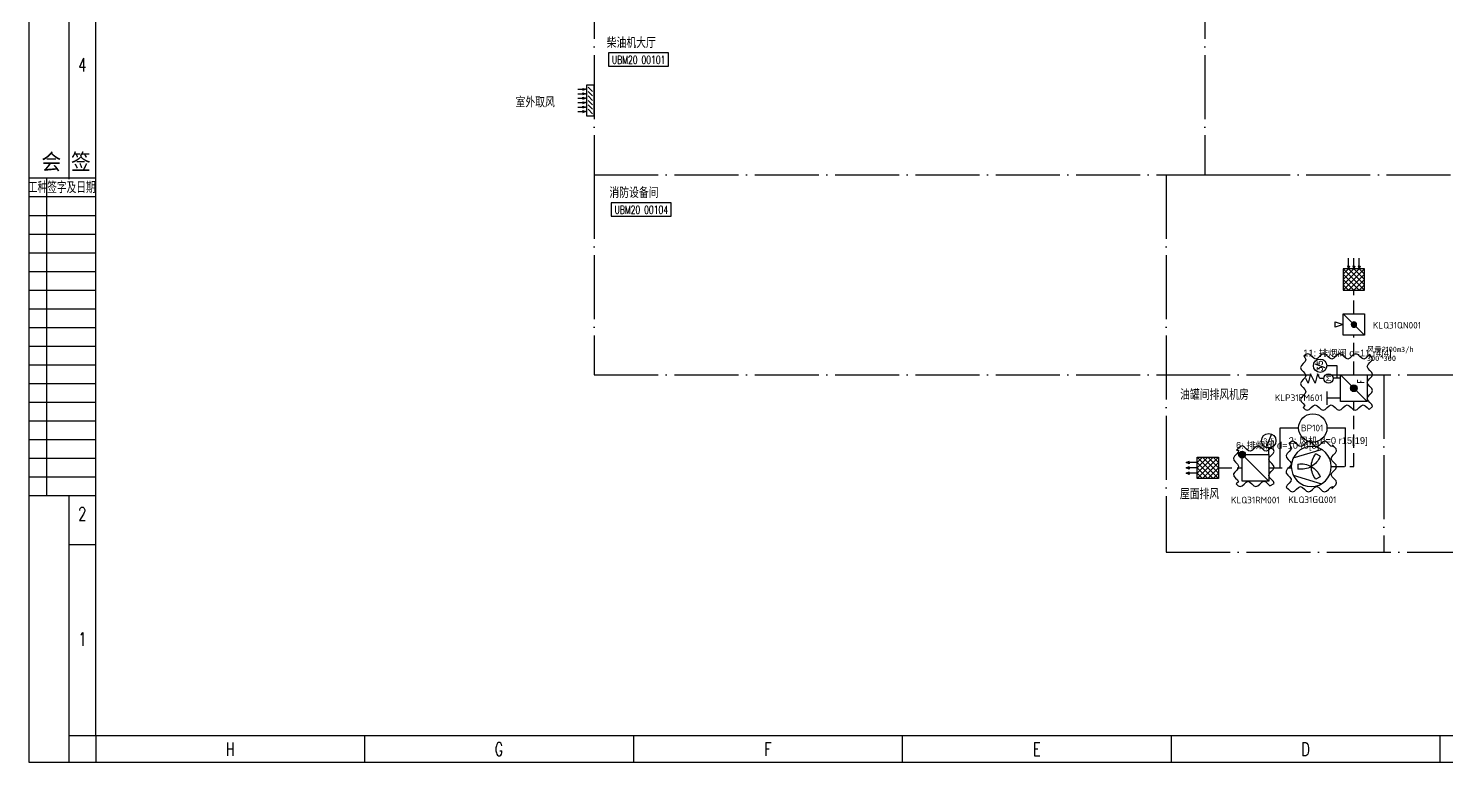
# Model space of a CAD drawing. Header units: inches. Extents: x 15 to 856, y 8 to 602.
# Drawn here: x 15 to 546, y 8 to 283 of the extents above; entities that cross this region are included whole.
import ezdxf
from ezdxf.enums import TextEntityAlignment as Align

# ---------------------------------------------------------------- set-up
doc = ezdxf.new("R2010")
doc.units = ezdxf.units.IN
doc.linetypes.add('ACAD_ISO04W100', pattern=[30, 24, -3, 0, -3])
doc.linetypes.add('DASHEDX3', pattern=[7, 5, -2])
for name, color, linetype in [('05Basic', 3, 'Continuous'), ('DUCT', 1, 'Continuous'), ('LEGEND_MATCH', 4, 'Continuous'), ('TBasic', 2, 'Continuous'), ('V-10_fire damper', 3, 'Continuous'), ('图框', 4, 'Continuous'), ('土建', 4, 'Continuous'), ('通风设备', 3, 'Continuous')]:
    doc.layers.add(name, color=color, linetype=linetype)
doc.styles.add('HW', font='wromans.shx', dxfattribs={"bigfont": 'hztxtc.shx'})
doc.styles.add('HZ', font='txt_____.ttf', dxfattribs={"width": 0.7, "bigfont": 'HZTXT'})
doc.styles.add('ISOCP', font='isocpeur.ttf')
doc.styles.add('ISOCPEUR', font='isocpeur.ttf')
doc.styles.add('ROMAND', font='romand__.ttf', dxfattribs={"width": 0.7, "bigfont": 'OCHINESE.shx'})
doc.styles.add('SIMPLEX', font='SIMPLEX', dxfattribs={"width": 0.6})
doc.styles.get("Standard").update_dxf_attribs({"font": 'arial.ttf'})

# ---------------------------------------------------------------- blocks, each defined once
blk = doc.blocks.new('会签')
at = {"color": 0, "transparency": 33554687}
for p, q in [((3629.69, -1305.73), (3604.69, -1305.73)), ((3611.37, -1424.73), (3611.37, -1305.73)), ((3629.69, -1312.73), (3604.69, -1312.73)), ((3629.69, -1319.73), (3604.69, -1319.73)), ((3629.69, -1326.73), (3604.69, -1326.73)), ((3629.69, -1333.73), (3604.69, -1333.73)), ((3629.69, -1340.73), (3604.69, -1340.73)), ((3629.69, -1347.73), (3604.69, -1347.73)), ((3629.69, -1354.73), (3604.69, -1354.73)), ((3629.69, -1361.73), (3604.69, -1361.73)), ((3629.69, -1368.73), (3604.69, -1368.73)), ((3629.69, -1375.73), (3604.69, -1375.73)), ((3629.69, -1382.73), (3604.69, -1382.73)), ((3629.69, -1389.73), (3604.69, -1389.73)), ((3629.69, -1396.73), (3604.69, -1396.73)), ((3629.69, -1403.73), (3604.69, -1403.73)), ((3629.69, -1410.73), (3604.69, -1410.73)), ((3629.69, -1417.73), (3604.69, -1417.73)), ((3629.69, -1424.73), (3604.69, -1424.73))]:
    blk.add_line(p, q, dxfattribs=at)
for s, height, style, width, p in [('会 签  ', 6, 'HZ', 0.9, (3622.23, -1302.52)), ('工种签字及日期', 3.8, 'ROMAND', 0.7, (3616.9, -1310.89))]:
    blk.add_text(s, height=height, dxfattribs=dict(at, style=style, width=width)).set_placement(p, align=Align.CENTER)
blk = doc.blocks.new('tk1')
at = {"layer": '图框'}
for p, q in [((-831, -10), (-831, 584)), ((-816, 208.63), (-816, 584)), ((-816, -10), (-816, 89.94)), ((-816, 71.75), (-806, 71.75)), ((-806, 0), (-816, 0)), ((-806, 0), (-806, -10)), ((-705.25, 0), (-705.25, -10)), ((-604.5, 0), (-604.5, -10)), ((-503.75, 0), (-503.75, -10)), ((-403, 0), (-403, -10)), ((-302.25, 0), (-302.25, -10)), ((10, -10), (-831, -10))]:
    blk.add_line(p, q, dxfattribs=at)
at = {"layer": '图框', "color": 1}
for p, q in [((-806, 0), (-806, 574)), ((0, 0), (-806, 0))]:
    blk.add_line(p, q, dxfattribs=at)
at = {"color": 0, "transparency": 33554687}
blk.add_blockref('会签', (-4435.65, 1514.73), dxfattribs=at)
at = {"layer": '图框', "style": 'HZ', "width": 0.7}
for s, p in [('4', (-811.04, 249.01)), ('2', (-811.04, 80.69)), ('1', (-811.04, 33.76)), ('H', (-755.63, -7.5)), ('G', (-654.88, -7.5)), ('F', (-554.13, -7.5)), ('E', (-453.38, -7.5)), ('D', (-352.63, -7.5))]:
    blk.add_text(s, height=5, dxfattribs=at).set_placement(p, align=Align.CENTER)
blk = doc.blocks.new('ms0405')
at = {"color": 0, "transparency": 33554687}
for p, q in [((-1.25, 3.75), (0, 0)), ((1.25, 3.75), (-1.25, 3.75)), ((0, 0), (1.25, 3.75))]:
    blk.add_line(p, q, dxfattribs=at)
blk = doc.blocks.new('ms1801_k10')
at = {"color": 0, "linetype": 'Continuous', "transparency": 33554687}
for p, q in [((-5, 5), (-5, -5)), ((-5, 5), (5, -5)), ((5, 5), (-5, 5)), ((5, -5), (5, 5)), ((-5, -5), (5, -5))]:
    blk.add_line(p, q, dxfattribs=at)
for radius in [1.25, 1.12, 1, 0.875, 0.75, 0.625, 0.5, 0.375, 0.25, 0.125]:
    blk.add_circle((0, 0), radius, dxfattribs=at)
at = {"color": 0, "transparency": 33554687}
blk.add_blockref('ms0405', (0, 5), dxfattribs=at)
blk = doc.blocks.new('ms1863')
at = {"color": 0, "linetype": 'ByBlock', "transparency": 33554687}
for p, q in [((-2.5, 0), (-5, -2.5)), ((0, 0), (-5, -5)), ((-5, 0), (5, -10)), ((-5, -10), (-5, 0)), ((-5, 0), (5, 0)), ((-2.5, 0), (5, -7.5)), ((0, 0), (5, -5)), ((5, 0), (-5, -10)), ((2.5, 0), (-5, -7.5)), ((-5, -2.5), (2.5, -10)), ((-5, -5), (0, -10)), ((-2.5, -10), (5, -2.5)), ((5, -5), (0, -10)), ((2.5, 0), (5, -2.5)), ((2.5, 0), (5, 0)), ((2.5, 0), (5, 0)), ((5, 0), (5, -10)), ((-5, -7.5), (-2.5, -10)), ((5, -10), (-5, -10)), ((-3, -11.25), (-2.5, -10)), ((-2.5, -11.25), (-3, -11.25)), ((-2.5, -10), (-2.5, -15)), ((-2, -11.25), (-2.5, -10)), ((-2.5, -11.25), (-2, -11.25)), ((-0.5, -11.25), (0, -10)), ((0, -11.25), (-0.5, -11.25)), ((0, -10), (0, -15)), ((0.5, -11.25), (0, -10)), ((0, -11.25), (0.5, -11.25)), ((2, -11.25), (2.5, -10)), ((2.5, -11.25), (2, -11.25)), ((5, -7.5), (2.5, -10)), ((2.5, -10), (2.5, -15)), ((3, -11.25), (2.5, -10)), ((2.5, -11.25), (3, -11.25))]:
    blk.add_line(p, q, dxfattribs=at)
for p in [(-2.5, -10), (0, -10), (2.5, -10)]:
    blk.add_point(p, dxfattribs=at)
blk = doc.blocks.new('ms1008_k01')
at = {"color": 0, "transparency": 33554687}
for p, q in [((-3.22, 6.77), (-6.42, -3.88)), ((3.22, 6.77), (6.42, -3.88)), ((-0.89, 5), (0.91, 5)), ((-3.86, -3.3), (-4.77, -1.75)), ((3.86, -3.3), (4.77, -1.75))]:
    blk.add_line(p, q, dxfattribs=at)
blk.add_circle((0, 0), 7.5, dxfattribs=at)
for centre, start, end in [((0.05, -7.5), 90.369, 129.9804), ((-6.52, 3.71), 290.792, 330.369), ((6.5, 3.73), 170.2818, 209.8588), ((-6.49, 3.77), 329.8588, 9.4702), ((-0.05, -7.5), 50.0196, 89.631), ((6.52, 3.71), 209.631, 249.208)]:
    blk.add_arc(centre, 7.5, start, end, dxfattribs=at)
blk = doc.blocks.new('ms1821')
at = {"color": 0, "transparency": 33554687}
for p, q in [((-5, 5), (5, -5)), ((-5, 5), (5, 5)), ((-5, -5), (-5, 5)), ((5, 5), (5, -5)), ((5, -5), (-5, -5))]:
    blk.add_line(p, q, dxfattribs=at)
for radius in [1.25, 1.12, 1, 0.875, 0.75, 0.625, 0.5, 0.375, 0.25, 0.125]:
    blk.add_circle((-5, 5), radius, dxfattribs=at)
blk = doc.blocks.new('防火阀vaf')
at = {"color": 3}
for p, q in [((1660.48, 1013.01), (1662.23, 1013.89)), ((1663.98, 1012.14), (1660.48, 1013.01)), ((1660.48, 1010.39), (1663.98, 1012.14)), ((1663.98, 1009.51), (1660.48, 1010.39)), ((1667.77, 1010.51), (1666.31, 1006.81)), ((1652.32, 1005.87), (1657.32, 1005.87)), ((1654.82, 1000.87), (1654.82, 1005.87)), ((1662.23, 1008.64), (1663.98, 1009.51)), ((1662.23, 1007.15), (1662.23, 1008.64)), ((1653.57, 1000.87), (1663.57, 1000.87)), ((1653.57, 990.87), (1663.57, 1000.87)), ((1653.57, 990.87), (1653.57, 1000.87)), ((1662.32, 1000.87), (1662.38, 1003.66)), ((1663.57, 1000.87), (1663.57, 990.87)), ((1663.57, 990.87), (1653.57, 990.87))]:
    blk.add_line(p, q, dxfattribs=at)
at = {"color": 3, "linetype": 'Continuous'}
for p, q in [((1667.03, 1002.19), (1667.03, 1006.02)), ((1662.32, 1002.19), (1667.03, 1002.19))]:
    blk.add_line(p, q, dxfattribs=at)
blk.add_circle((1667.03, 1008.53), 2.51, dxfattribs=at)
at = {"color": 3}
for centre, radius in [((1662.23, 1005.4), 1.75), ((1658.57, 995.87), 1.25), ((1658.57, 995.87), 1.12), ((1658.57, 995.87), 1), ((1658.57, 995.87), 0.875), ((1658.57, 995.87), 0.75), ((1658.57, 995.87), 0.625), ((1658.57, 995.87), 0.5), ((1658.57, 995.87), 0.375), ((1658.57, 995.87), 0.25), ((1658.57, 995.87), 0.125)]:
    blk.add_circle(centre, radius, dxfattribs=at)
at = {"color": 3, "style": 'ISOCP'}
blk.add_text('M', height=2, rotation=360, dxfattribs=at).set_placement((1662.23, 1005.4), align=Align.MIDDLE)
at = {"color": 3, "style": 'ROMAND'}
for s, p in [('3', (1665.78, 1008.63)), ('5', (1668.13, 1008.6))]:
    blk.add_text(s, height=2, dxfattribs=at).set_placement(p, align=Align.MIDDLE)
at = {"color": 3, "style": 'HZ', "width": 0.8}
blk.add_text('F', height=2.46, dxfattribs=at).set_placement((1660.36, 992.04))
blk = doc.blocks.new('ms1862')
at = {"color": 0, "transparency": 33554687}
for p, q in [((0, 5), (10, 5)), ((0, 2.5), (2.5, 5)), ((0, 0), (5, 5)), ((0, -2.5), (7.5, 5)), ((0, -5), (10, 5)), ((0, 5), (10, -5)), ((0, -5), (0, 5)), ((0, 2.5), (0, 5)), ((0, 2.5), (0, 5)), ((0, 2.5), (7.5, -5)), ((0, 0), (5, -5)), ((10, -2.5), (2.5, 5)), ((2.5, -5), (10, 2.5)), ((5, 5), (10, 0)), ((5, -5), (10, 0)), ((7.5, 5), (10, 2.5)), ((10, 5), (10, -5)), ((10, 2.5), (15, 2.5)), ((10, 0), (15, 0)), ((13.75, 3), (15, 2.5)), ((13.75, 2.5), (13.75, 3)), ((13.75, 2), (15, 2.5)), ((13.75, 2.5), (13.75, 2)), ((13.75, 0.5), (15, 0)), ((13.75, 0), (13.75, 0.5)), ((13.75, 0), (13.75, -0.5)), ((13.75, -0.5), (15, 0)), ((0, -2.5), (2.5, -5)), ((10, -5), (0, -5)), ((7.5, -5), (10, -2.5)), ((10, -2.5), (15, -2.5)), ((13.75, -2), (15, -2.5)), ((13.75, -2.5), (13.75, -2)), ((13.75, -3), (15, -2.5)), ((13.75, -2.5), (13.75, -3))]:
    blk.add_line(p, q, dxfattribs=at)
for p in [(10, 0), (15, 2.5), (15, 0), (10, -2.5), (15, -2.5)]:
    blk.add_point(p, dxfattribs=at)

msp = doc.modelspace()

# ---------------------------------------------------------------- linework, layer by layer
at = {"color": 0, "linetype": 'ACAD_ISO04W100', "transparency": 33554687}
for p, q in [((226.72, 227.99), (441.05, 227.99)), ((441.05, 227.99), (463.49, 227.99)), ((463.49, 227.99), (581.87, 227.99)), ((226.72, 152.99), (441.05, 152.99)), ((441.05, 152.99), (581.87, 152.99)), ((441.05, 152.99), (463.49, 152.99)), ((441.05, 86.58), (581.87, 86.58))]:
    msp.add_line(p, q, dxfattribs=at)
for p, q in [((483.77, 118.12), (483.77, 133.14)), ((483.77, 133.14), (490.72, 133.14)), ((501.35, 133.14), (508.31, 133.14)), ((508.31, 118.64), (508.31, 133.14))]:
    msp.add_line(p, q)
at = {"color": 3}
for p, q in [((480.37, 130.57), (478.63, 126.17)), ((479.51, 123.12), (479.51, 125.62))]:
    msp.add_line(p, q, dxfattribs=at)
at = {"color": 6}
for points in [[(232.13, 268.71), (254.54, 268.71), (254.54, 273.71), (232.13, 273.71)], [(233.12, 212.54), (255.53, 212.54), (255.53, 217.54), (233.12, 217.54)]]:
    msp.add_lwpolyline(points, close=True, dxfattribs=at)
msp.add_circle((496.04, 133.14), 5.31)
at = {"color": 3}
msp.add_circle((479.51, 128.32), 2.7, dxfattribs=at)
at = {"layer": 'DUCT', "color": 1, "linetype": 'DASHEDX3'}
for points in [[(511.44, 175.84), (511.44, 184.79)], [(511.44, 152.99), (511.44, 167.84)], [(511.44, 118.64), (511.44, 142.99)], [(460.66, 118.12), (469.51, 118.12)], [(479.51, 118.12), (487.99, 118.12)], [(502.97, 118.64), (511.44, 118.64)]]:
    msp.add_lwpolyline(points, dxfattribs=at)
at = {"layer": 'LEGEND_MATCH', "color": 4}
for points in [[(492.42, 140.74), (493.17, 140.03), (493.92, 139.74), (494.67, 140.03), (495.42, 140.74), (496.17, 141.45), (496.92, 141.74), (497.67, 141.45), (498.42, 140.74), (499.17, 140.03), (499.92, 139.74), (500.67, 140.03), (501.42, 140.74), (502.17, 141.44), (502.92, 141.74), (503.67, 141.45), (504.42, 140.75), (505.17, 140.04), (505.91, 139.74), (506.66, 140.03), (507.41, 140.73), (508.16, 141.44), (508.91, 141.74), (509.66, 141.45), (510.41, 140.75), (511.16, 140.04), (511.91, 139.74), (512.66, 140.03), (513.41, 140.73), (514.16, 141.44), (514.91, 141.74), (515.66, 141.45), (516.41, 140.75), (517.16, 140.04), (518.44, 141.21), (518.16, 141.96), (517.45, 142.71), (516.74, 143.46), (516.44, 144.21), (516.72, 144.96), (517.43, 145.71), (518.14, 146.46), (518.44, 147.21), (518.16, 147.96), (517.46, 148.71), (516.74, 149.46), (516.44, 150.21), (516.72, 150.95), (517.42, 151.7), (518.13, 152.45), (518.44, 153.2), (518.16, 153.95), (517.46, 154.7), (516.75, 155.45), (516.44, 156.2), (516.72, 156.95), (517.42, 157.7), (518.13, 158.45), (518.44, 159.2), (517.44, 160.67), (516.69, 159.97), (515.94, 159.26), (515.19, 158.95), (514.44, 159.23), (513.69, 159.93), (512.94, 160.64), (512.19, 160.95), (511.44, 160.67), (510.69, 159.98), (509.94, 159.26), (509.19, 158.95), (508.44, 159.23), (507.69, 159.92), (506.94, 160.64), (506.19, 160.95), (505.45, 160.68), (504.7, 159.98), (503.95, 159.26), (503.2, 158.95), (502.45, 159.22), (501.7, 159.92), (500.95, 160.64), (500.2, 160.95), (499.45, 160.68), (498.7, 159.98), (497.95, 159.27), (497.2, 158.95), (496.45, 159.22), (495.7, 159.92), (494.95, 160.63), (494.2, 160.95), (493.45, 160.68), (492.7, 159.98), (493.1, 159.48), (493.42, 158.73), (493.15, 157.98), (492.46, 157.23), (491.74, 156.48), (491.42, 155.73), (491.69, 154.98), (492.38, 154.23), (493.1, 153.48), (493.42, 152.73), (493.15, 151.98), (492.46, 151.23), (491.74, 150.49), (491.42, 149.74), (491.69, 148.99), (492.38, 148.24), (493.1, 147.49), (493.42, 146.74), (493.16, 145.99), (492.46, 145.24), (491.74, 144.49), (491.42, 143.74), (491.68, 142.99), (492.38, 142.24), (493.1, 141.49)], [(486.97, 110.14), (487.72, 109.44), (488.46, 109.14), (489.21, 109.43), (489.96, 110.13), (490.7, 110.84), (491.45, 111.14), (492.2, 110.86), (492.95, 110.16), (493.69, 109.45), (494.44, 109.14), (495.19, 109.41), (495.94, 110.11), (496.68, 110.82), (497.43, 111.14), (498.18, 110.88), (498.92, 110.19), (499.67, 109.47), (500.42, 109.14), (501.17, 109.4), (501.91, 110.08), (502.66, 110.8), (503.41, 111.14), (503.22, 110.33), (503.9, 111.07), (504.62, 111.82), (504.97, 112.57), (504.73, 113.32), (504.05, 114.06), (503.32, 114.81), (502.97, 115.56), (503.2, 116.31), (503.88, 117.05), (504.6, 117.8), (504.96, 118.55), (504.74, 119.29), (504.07, 120.04), (503.34, 120.79), (502.97, 121.54), (503.19, 122.28), (503.85, 123.03), (504.59, 123.78), (504.96, 124.53), (504.76, 125.27), (504.09, 126.02), (503.36, 126.77), (503.59, 126.15), (502.85, 126.34), (502.1, 127), (501.35, 127.74), (500.61, 128.13), (499.86, 127.94), (499.11, 127.29), (498.36, 126.55), (497.62, 126.15), (496.87, 126.33), (496.12, 126.98), (495.37, 127.72), (494.63, 128.13), (493.88, 127.96), (493.13, 127.31), (492.39, 126.57), (491.64, 126.16), (490.89, 126.32), (490.14, 126.96), (489.4, 127.7), (488.65, 128.12), (487.9, 127.97), (487.15, 127.34), (487.52, 126.58), (487.95, 125.83), (487.8, 125.09), (487.17, 124.34), (486.42, 123.59), (485.99, 122.84), (486.13, 122.1), (486.75, 121.35), (487.5, 120.6), (487.94, 119.86), (487.82, 119.11), (487.2, 118.36), (486.44, 117.61), (486, 116.87), (486.11, 116.12), (486.73, 115.37), (487.48, 114.62), (487.94, 113.88), (487.83, 113.13), (487.22, 112.38), (486.46, 111.64), (486, 110.89)], [(467.26, 112.12), (468.01, 111.42), (468.76, 111.12), (469.5, 111.41), (470.25, 112.11), (471, 112.82), (471.74, 113.12), (472.49, 112.85), (473.24, 112.15), (473.98, 111.44), (474.73, 111.13), (475.48, 111.39), (476.22, 112.08), (476.97, 112.8), (477.72, 113.12), (478.46, 112.87), (479.21, 112.18), (479.95, 111.46), (481.51, 112.31), (481.27, 113.06), (480.59, 113.8), (479.86, 114.55), (479.52, 115.3), (479.75, 116.04), (480.43, 116.79), (481.15, 117.54), (481.51, 118.28), (481.29, 119.03), (480.62, 119.78), (479.89, 120.52), (479.52, 121.27), (479.73, 122.02), (480.4, 122.76), (481.13, 123.51), (481.51, 124.26), (481.31, 125), (480.14, 125.51), (479.39, 124.77), (478.65, 124.38), (477.9, 124.57), (477.16, 125.23), (476.41, 125.97), (475.66, 126.36), (474.92, 126.18), (474.17, 125.54), (473.42, 124.79), (472.68, 124.39), (471.93, 124.56), (471.18, 125.2), (470.44, 125.94), (469.69, 126.36), (468.94, 126.2), (468.2, 125.57), (467.45, 124.82), (468.24, 124.81), (468.1, 124.07), (467.47, 123.32), (466.72, 122.58), (466.29, 121.83), (466.42, 121.08), (467.04, 120.34), (467.8, 119.59), (468.24, 118.84), (468.12, 118.1), (467.5, 117.35), (466.75, 116.6), (466.29, 115.86), (466.41, 115.11), (467.02, 114.36), (467.77, 113.62), (468.23, 112.87)]]:
    msp.add_lwpolyline(points, close=True, dxfattribs=at)
at = {"layer": '土建', "color": 0, "linetype": 'ACAD_ISO04W100', "transparency": 33554687}
for p, q in [((226.72, 302.99), (226.72, 227.99)), ((455.54, 302.99), (455.54, 227.99)), ((226.72, 227.99), (226.72, 152.99)), ((441.05, 227.99), (441.05, 86.58)), ((522.68, 152.99), (522.68, 86.58))]:
    msp.add_line(p, q, dxfattribs=at)
at = {"layer": '通风设备', "color": 3}
for p, q in [((226.72, 261.64), (223.84, 261.64)), ((223.84, 261.64), (223.84, 250.12)), ((224.45, 260.88), (226.12, 259.21)), ((226.72, 250.12), (226.72, 261.64)), ((220.61, 260.04), (223.33, 260.04)), ((220.61, 258.38), (223.33, 258.38)), ((220.61, 256.71), (223.33, 256.71)), ((222.5, 260.04), (222.5, 260.38)), ((222.5, 260.38), (223.33, 260.04)), ((222.5, 259.71), (223.33, 260.04)), ((222.5, 260.04), (222.5, 259.71)), ((222.5, 258.71), (223.33, 258.38)), ((222.5, 258.38), (222.5, 258.71)), ((222.5, 258.04), (223.33, 258.38)), ((222.5, 258.38), (222.5, 258.04)), ((222.5, 256.71), (222.5, 257.04)), ((222.5, 257.04), (223.33, 256.71)), ((222.5, 256.38), (223.33, 256.71)), ((222.5, 256.71), (222.5, 256.38)), ((222.5, 255.38), (223.33, 255.04)), ((222.5, 255.04), (222.5, 255.38)), ((224.45, 259.21), (226.12, 257.54)), ((224.45, 257.54), (226.12, 255.88)), ((224.45, 255.88), (226.12, 254.21)), ((220.61, 255.04), (223.33, 255.04)), ((220.61, 253.38), (223.33, 253.38)), ((220.61, 251.71), (223.33, 251.71)), ((222.5, 254.71), (223.33, 255.04)), ((222.5, 255.04), (222.5, 254.71)), ((222.5, 253.38), (222.5, 253.71)), ((222.5, 253.71), (223.33, 253.38)), ((222.5, 253.04), (223.33, 253.38)), ((222.5, 253.38), (222.5, 253.04)), ((222.5, 251.71), (222.5, 252.04)), ((222.5, 252.04), (223.33, 251.71)), ((222.5, 251.38), (223.33, 251.71)), ((222.5, 251.71), (222.5, 251.38)), ((223.84, 250.12), (226.72, 250.12)), ((224.45, 254.21), (226.12, 252.54)), ((224.45, 252.54), (226.12, 250.88))]:
    msp.add_line(p, q, dxfattribs=at)
for p in [(223.33, 260.04), (223.33, 258.38), (223.33, 256.71), (223.33, 255.04), (223.33, 253.38), (223.33, 251.71)]:
    msp.add_point(p, dxfattribs=at)

# ---------------------------------------------------------------- block references
at = {"linetype": 'Continuous'}
msp.add_blockref('tk1', (845.93, 17.68), dxfattribs=at)
at = {"yscale": 0.8, "zscale": 0.8}
for name, p, xscale, rotation in [('ms1863', (511.44, 184.79), -0.8, 179.999994592843), ('ms1801_k10', (511.44, 171.84), -0.8, 90.0000007198547), ('ms1862', (460.66, 118.12), 0.8, 180.000000719855)]:
    msp.add_blockref(name, p, dxfattribs=dict(at, xscale=xscale, rotation=rotation))
at = {"color": 3, "xscale": -1, "rotation": 90}
msp.add_blockref('ms1008_k01', (495.47, 118.64), dxfattribs=at)
at = {"layer": '05Basic', "color": 3}
msp.add_blockref('ms1821', (474.51, 118.12), dxfattribs=at)
at = {"layer": 'V-10_fire damper', "linetype": 'Continuous', "rotation": 90}
msp.add_blockref('防火阀vaf', (1507.31, -1510.58), dxfattribs=at)

# ---------------------------------------------------------------- texts
at = {"style": 'HW', "width": 0.8}
for s, p in [('柴油机大厅', (231.43, 275.5)), ('室外取风', (197.25, 253.23)), ('消防设备间', (232.43, 219.32)), ('油罐间排风机房', (446.3, 143.62)), ('屋面排风', (446.22, 106.41))]:
    msp.add_text(s, height=4, dxfattribs=at).set_placement(p)
at = {"style": 'SIMPLEX', "width": 0.7}
for s, p in [('UBM20 00101', (243.4, 271.09)), ('UBM20 00104', (244.39, 214.91))]:
    msp.add_text(s, height=3, dxfattribs=at).set_placement(p, align=Align.MIDDLE)
at = {"color": 2, "style": 'ISOCPEUR'}
msp.add_text('BP101', height=2.5, dxfattribs=at).set_placement((491.6, 131.85))
at = {"color": 3, "style": 'HW', "width": 0.8}
for s, p in [('3', (478.21, 128.26)), ('5', (480.9, 128.29))]:
    msp.add_text(s, height=1.89, dxfattribs=at).set_placement(p, align=Align.MIDDLE)
at = {"layer": 'LEGEND_MATCH', "color": 4}
for s, p in [('11: 排烟阀 d=11 r4[4]', (492.42, 159.95)), ('6: 排烟阀 d=10 r6[8]', (467.26, 125.37)), ('2: 风机 d=0 r15[19]', (486.97, 127.14))]:
    msp.add_text(s, height=2.5, dxfattribs=at).set_placement(p)
at = {"layer": 'TBasic', "color": 2, "style": 'ISOCPEUR'}
for s, p in [('KLQ31QN001', (527.57, 171.63)), ('KLP31FM601', (490.76, 144.44)), ('KLQ31RM001', (474.5, 106.1)), ('KLQ31GQ001', (495.86, 106.21))]:
    msp.add_text(s, height=2.5, rotation=0, dxfattribs=at).set_placement(p, align=Align.MIDDLE)
at = {"layer": 'TBasic', "color": 2, "insert": (516.26, 163.57), "char_height": 2, "width": 18.5843, "attachment_point": 1, "rotation": 0, "style": 'ISOCPEUR'}
msp.add_mtext('{\\fSimSun|b0|i0|c134|p2;风量}2100{\\fSimSun|b0|i0|c134|p2;m3/h}\\P{\\fSimSun|b0|i0|c134|p2;300*300}', dxfattribs=at)

doc.saveas('drawing.dxf')
